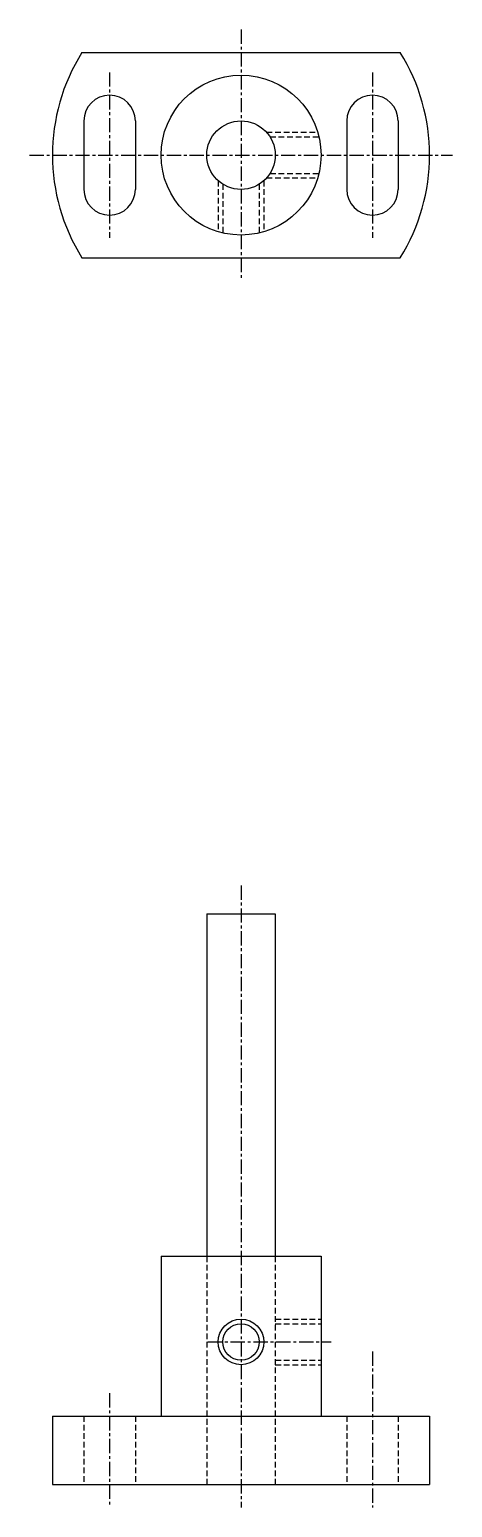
# Model space of a CAD drawing. Extents: x 10 to 155, y 10 to 158.
# Drawn here: x 118.4 to 155.4, y 28.7 to 158.2 of the extents above; entities outside this region: 2.
import ezdxf

# ---------------------------------------------------------------- set-up
doc = ezdxf.new("R2010")
doc.units = 0
doc.linetypes.add('CENTER', pattern=[2, 1.25, -0.25, 0.25, -0.25])
doc.linetypes.add('DASHED', pattern=[0.75, 0.5, -0.25])
doc.layers.get('0').update_dxf_attribs({"linetype": 'CONTINUOUS'})
doc.layers.add('CENTER', color=1, linetype='CENTER')

msp = doc.modelspace()

# ---------------------------------------------------------------- linework, layer by layer
msp.add_line((136.86, 157.19), (136.86, 157.19))
at = {"color": 7, "linetype": 'CONTINUOUS'}
for p, q in [((122.93, 156.19), (150.78, 156.19)), ((123.11, 150.19), (123.11, 144.19)), ((127.61, 150.19), (127.61, 144.19)), ((146.11, 150.19), (146.11, 144.19)), ((150.61, 150.19), (150.61, 144.19)), ((122.93, 138.19), (150.78, 138.19)), ((133.86, 80.73), (133.86, 50.73)), ((133.86, 80.73), (139.86, 80.73)), ((139.86, 80.73), (139.86, 50.73)), ((129.86, 50.73), (129.86, 36.73)), ((129.86, 50.73), (143.86, 50.73)), ((143.86, 50.73), (143.86, 36.73)), ((120.36, 36.73), (153.36, 36.73)), ((120.36, 36.73), (120.36, 30.73)), ((153.36, 36.73), (153.36, 30.73)), ((120.36, 30.73), (153.36, 30.73))]:
    msp.add_line(p, q, dxfattribs=at)
at = {"color": 3, "linetype": 'DASHED'}
for p, q in [((139.09, 149.19), (143.56, 149.19)), ((139.39, 148.79), (143.67, 148.79)), ((139.09, 145.19), (143.56, 145.19)), ((139.39, 145.59), (143.67, 145.59)), ((134.86, 144.95), (134.86, 140.48)), ((135.26, 144.65), (135.26, 140.38)), ((138.46, 144.65), (138.46, 140.38)), ((138.86, 144.95), (138.86, 140.48)), ((133.86, 50.73), (133.86, 30.73)), ((139.86, 50.73), (139.86, 30.73)), ((139.86, 45.23), (143.86, 45.23)), ((139.86, 44.83), (143.86, 44.83)), ((139.86, 41.63), (143.86, 41.63)), ((139.86, 41.23), (143.86, 41.23)), ((123.11, 36.73), (123.11, 30.73)), ((127.61, 36.73), (127.61, 30.73)), ((146.11, 36.73), (146.11, 30.73)), ((150.61, 36.73), (150.61, 30.73))]:
    msp.add_line(p, q, dxfattribs=at)
at = {"color": 7, "linetype": 'CONTINUOUS'}
for radius in [7, 3]:
    msp.add_circle((136.86, 147.19), radius, dxfattribs=at)
at = {"color": 3}
msp.add_circle((136.86, 43.23), 2, dxfattribs=at)
msp.add_circle((136.86, 43.23), 1.6)
at = {"color": 7, "linetype": 'CONTINUOUS'}
for centre, radius, start, end in [((137.36, 147.19), 17, 148.0343, 211.9657), ((136.36, 147.19), 17, 328.0343, 31.9657), ((125.36, 150.19), 2.25, 0, 180), ((148.36, 150.19), 2.25, 0, 180), ((125.36, 144.19), 2.25, 180, 0), ((148.36, 144.19), 2.25, 180, 0)]:
    msp.add_arc(centre, radius, start, end, dxfattribs=at)
at = {"layer": 'CENTER', "color": 1, "linetype": 'CENTER'}
for p, q in [((136.86, 158.19), (136.86, 136.19)), ((125.36, 154.44), (125.36, 139.94)), ((148.36, 154.44), (148.36, 139.94)), ((118.36, 147.19), (155.36, 147.19)), ((136.86, 83.21), (136.86, 28.73)), ((133.94, 43.23), (144.76, 43.23)), ((148.36, 42.39), (148.36, 28.73)), ((125.36, 38.73), (125.36, 28.73))]:
    msp.add_line(p, q, dxfattribs=at)

# ---------------------------------------------------------------- texts
at = {"color": 7, "linetype": 'CONTINUOUS'}
for s, p in [('LFSTN6-50', (10, 25)), ('LFSTN06', (10, 10))]:
    msp.add_text(s, height=4, dxfattribs=at).set_placement(p)

doc.saveas('drawing.dxf')
